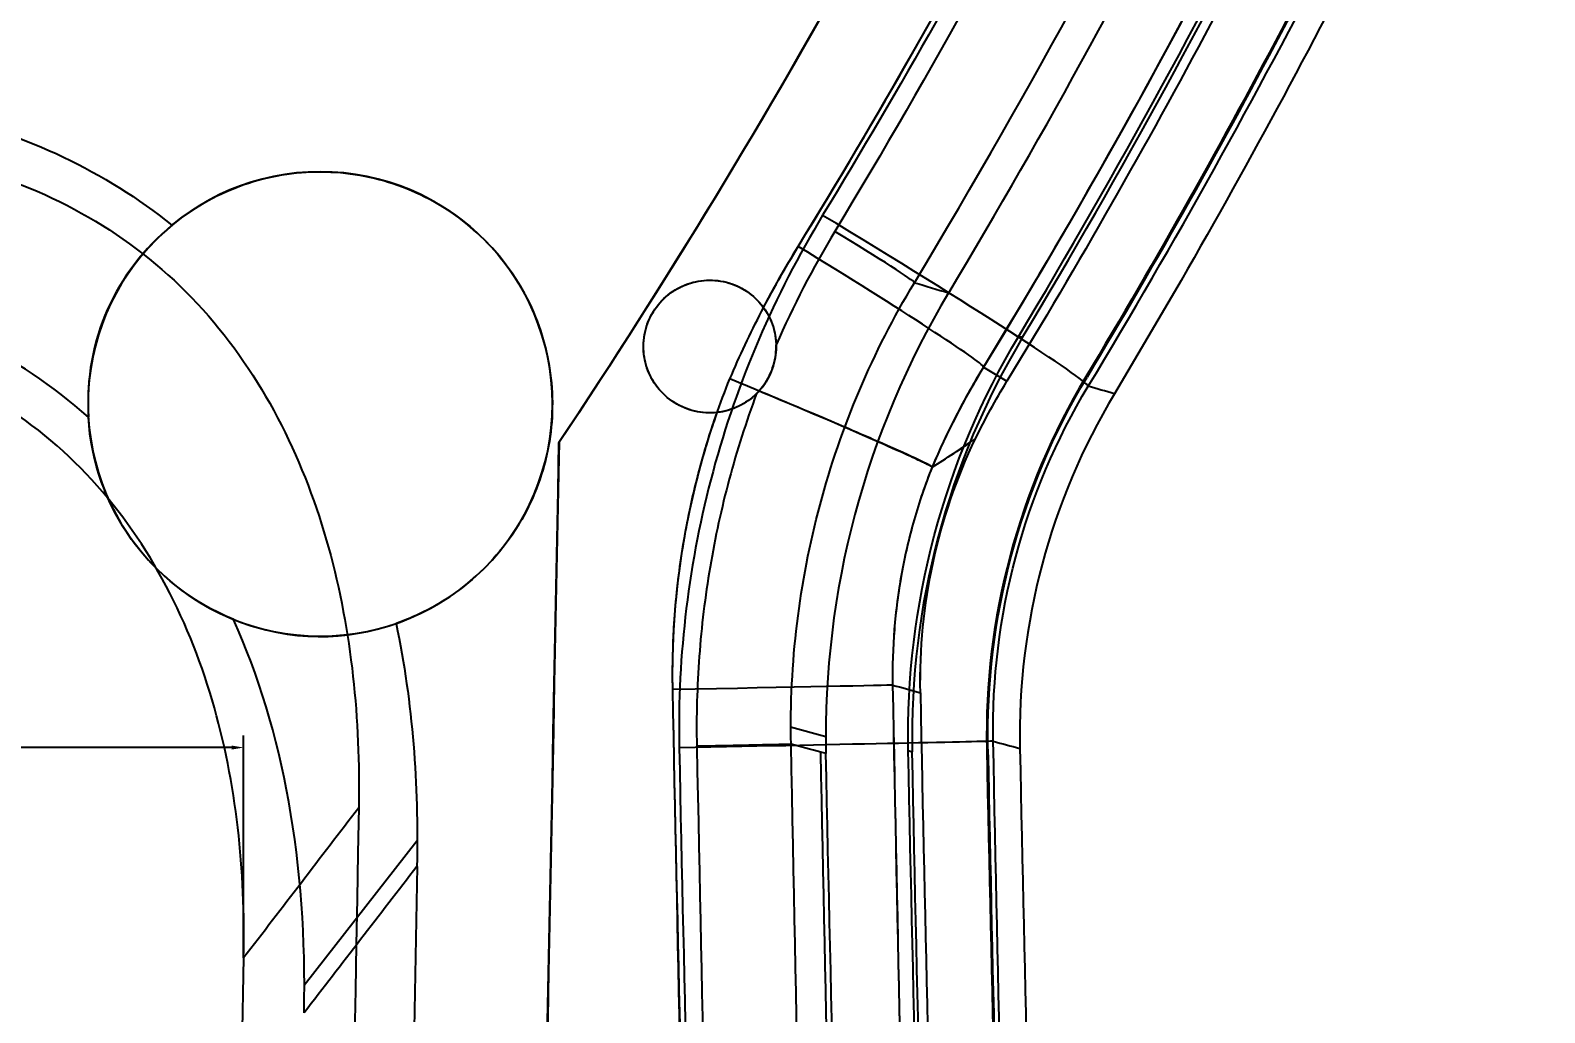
# Model space of a CAD drawing. Header units: inches. Extents: x -850 to 339, y -315 to 884.
# Drawn here: x -644.78 to -621.95, y 512.12 to 526.93 of the extents above; entities that cross this region are included whole.
import ezdxf
from ezdxf.lldxf.tags import DXFTag

# ---------------------------------------------------------------- set-up
doc = ezdxf.new("R2010")
doc.units = ezdxf.units.IN
doc.header["$MEASUREMENT"] = 0
doc.layers.add('SX$17', color=7, linetype='Continuous', true_color=0xffffff)
for name, color, linetype in [('VE200I1108$0000000000011', 255, 'Continuous'), ('VE200I1183$0000000000011', 255, 'Continuous'), ('VE200I1184$0000000000011', 255, 'Continuous'), ('VE200I1185$0000000000111', 255, 'Continuous'), ('VE200I1294$1000000100011', 255, 'Continuous'), ('VE200I1295$0000000000011', 255, 'Continuous'), ('VE200I1296$0000000000011', 255, 'Continuous'), ('VE200I1297$1000000100011', 255, 'Continuous'), ('VE200I1299$1000000100011', 255, 'Continuous'), ('VE200I1300$1000000100011', 255, 'Continuous'), ('VE200I1301$1000000100011', 255, 'Continuous'), ('VE200I1302$0010000001011', 255, 'Continuous'), ('VE200I1303$1000000100011', 255, 'Continuous'), ('VE200I1304$0010000001011', 255, 'Continuous'), ('VE200I1319$0000001000011', 255, 'Continuous'), ('VE200I1320$0000000000011', 255, 'Continuous'), ('VE200I1443$0000000000011', 255, 'Continuous'), ('VE200I358$1100111110011', 255, 'Continuous'), ('VE200I359$1100111110011', 255, 'Continuous'), ('VE200I360$1110101111111', 255, 'Continuous'), ('VE200I361$1110101111111', 255, 'Continuous'), ('VE200I362$1110101111011', 255, 'Continuous'), ('VE200I364$0000000000011', 255, 'Continuous'), ('VE200I365$0000000000011', 255, 'Continuous'), ('VE200I366$0110101011111', 255, 'Continuous'), ('VE200I367$0110101011011', 255, 'Continuous'), ('VE200I369$1110101111011', 255, 'Continuous'), ('VE200I370$1100101110011', 255, 'Continuous'), ('VE200I371$1110101111011', 255, 'Continuous'), ('VE200I373$1110101111111', 255, 'Continuous'), ('VE200I374$1110101111111', 255, 'Continuous'), ('VE200I375$0010000001011', 255, 'Continuous'), ('VE200I376$0000000000011', 255, 'Continuous'), ('VE200I377$1110101111111', 255, 'Continuous'), ('VE200I378$1100101110011', 255, 'Continuous'), ('VE200I379$1110101111111', 255, 'Continuous'), ('VE200I380$1110101111111', 255, 'Continuous'), ('VE200I381$1110101111111', 255, 'Continuous'), ('VE200I382$0000000000011', 255, 'Continuous'), ('VE200I383$0100101010011', 255, 'Continuous'), ('VE200I384$0110101011111', 255, 'Continuous'), ('VE200I385$0110101011111', 255, 'Continuous'), ('VE200I386$0000000000011', 255, 'Continuous'), ('VE200I387$0000000000011', 255, 'Continuous'), ('VE200I388$0000000000011', 255, 'Continuous'), ('VE200I389$0000000000011', 255, 'Continuous'), ('VE200I390$0000000000011', 255, 'Continuous'), ('VE200I402$0000000000011', 255, 'Continuous'), ('VE200I405$0000000000011', 255, 'Continuous'), ('VE200I406$0000000000011', 255, 'Continuous'), ('VE200I408$0000000000011', 255, 'Continuous'), ('VE200I409$0000000000011', 255, 'Continuous'), ('VE200I410$0000000000011', 255, 'Continuous'), ('VE200I411$0000000000011', 255, 'Continuous'), ('VE200I412$0000000000011', 255, 'Continuous'), ('VE200I413$0000000000011', 255, 'Continuous'), ('VE200I414$0000000000011', 255, 'Continuous'), ('VE200I415$0000000000011', 255, 'Continuous'), ('VE200I416$0000000000011', 255, 'Continuous'), ('VE200I417$0000000000011', 255, 'Continuous'), ('VE200I418$0000000000011', 255, 'Continuous'), ('VE200I420$0000000000011', 255, 'Continuous'), ('VE200I490$0000000000011', 255, 'Continuous'), ('VE200I491$0000000000011', 255, 'Continuous'), ('VE200I492$0000000000011', 255, 'Continuous'), ('VE200I493$0000000000011', 255, 'Continuous'), ('VE200I498$0000000000011', 255, 'Continuous'), ('VE200I520$0000000000011', 255, 'Continuous'), ('VE200I521$0000000000011', 255, 'Continuous'), ('VE200I522$0000000000011', 255, 'Continuous'), ('VE200I523$0000000000011', 255, 'Continuous'), ('VE200I524$1000000100011', 255, 'Continuous'), ('VE200I525$1000000100011', 255, 'Continuous'), ('VE200I526$0000000000011', 255, 'Continuous'), ('VE200I527$0000000000011', 255, 'Continuous'), ('VE200I528$0000000000011', 255, 'Continuous'), ('VE200I529$0000000000011', 255, 'Continuous'), ('VE200I530$1000000100011', 255, 'Continuous'), ('VE200I531$0000000000011', 255, 'Continuous'), ('VE200I532$0000000000011', 255, 'Continuous'), ('VE200I574$0000000000011', 255, 'Continuous'), ('VE200I598$0000000000011', 255, 'Continuous'), ('VE200I616$1000001100011', 255, 'Continuous'), ('VE200I617$1010001111111', 255, 'Continuous'), ('VE200I622$1100101110111', 255, 'Continuous'), ('VE200I668$0110101011011', 255, 'Continuous'), ('VE200I672$0000000000011', 255, 'Continuous'), ('VE200I673$0000000000011', 255, 'Continuous'), ('VE200I674$0000000000011', 255, 'Continuous'), ('VE200I681$1000000100011', 255, 'Continuous'), ('VE200I746$0000000000011', 255, 'Continuous'), ('VE200I747$0000000000011', 255, 'Continuous'), ('VE200I748$0000000000011', 255, 'Continuous'), ('VE200I750$0000000000011', 255, 'Continuous'), ('VE200I751$0000000000011', 255, 'Continuous'), ('VE200I752$0000000000011', 255, 'Continuous'), ('VE200I753$0000000000111', 255, 'Continuous'), ('VE200I844$0110101011111', 255, 'Continuous'), ('VE200I845$0110101011111', 255, 'Continuous'), ('VE200I848$0110101011011', 255, 'Continuous'), ('VE200I849$0100101010011', 255, 'Continuous'), ('VE200I879$0000000000111', 255, 'Continuous'), ('VE200I880$0000000000011', 255, 'Continuous'), ('VE200I886$0110101011111', 255, 'Continuous'), ('VE200I888$0000000000011', 255, 'Continuous'), ('VE200I894$0000000000111', 255, 'Continuous'), ('VE200I895$0000000000011', 255, 'Continuous'), ('VE200I896$0000000000011', 255, 'Continuous'), ('VE200I897$0000000000011', 255, 'Continuous'), ('VE200I898$0000000000011', 255, 'Continuous'), ('VE200I941$1000000100011', 255, 'Continuous'), ('VE200I966$1000000100011', 255, 'Continuous'), ('VE200I968$1100101110011', 255, 'Continuous'), ('VE200I969$1000000100011', 255, 'Continuous')]:
    doc.layers.add(name, color=color, linetype=linetype)
tags = doc.linetypes.add('HIDDEN', pattern=[0.5, 0.25, -0.25]).pattern_tags.tags
tags[6:7] = [DXFTag(74, 4), DXFTag(75, 0), DXFTag(340, '0'), DXFTag(46, 0.0), DXFTag(50, 0.0), DXFTag(44, 0.0), DXFTag(45, 0.0)]
tags[4:5] = [DXFTag(74, 4), DXFTag(75, 0), DXFTag(340, '0'), DXFTag(46, 0.0), DXFTag(50, 0.0), DXFTag(44, 0.0), DXFTag(45, 0.0)]
doc.dimstyles.get("Standard").update_dxf_attribs({"dimtxt": 5, "dimasz": 0.18, "dimexe": 0.18, "dimexo": 0.0625, "dimgap": 0.09, "dimtad": 0, "dimtih": 1, "dimtoh": 1, "dimzin": 0, "dimdsep": 46, "dimtxsty": 'Standard', "dimcen": 0.09, "dimclrt": 3, "dimadec": 0, "dimazin": 0, "dimtfac": 1, "dimtofl": 0, "dimtmove": 0, "dimatfit": 3, "dimfxl": 0, "dimtolj": 1, "dimtzin": 0, "dimarcsym": 0})

# ---------------------------------------------------------------- blocks, each defined once
blk = doc.blocks.new('*D48')
at = {"color": 0, "lineweight": -2}
for p, q in [((-698.841, 512.187), (-698.841, 516.301)), ((-641.56, 513.013), (-641.56, 516.301)), ((-698.661, 516.121), (-680.29, 516.121)), ((-641.74, 516.121), (-660.11, 516.121))]:
    blk.add_line(p, q, dxfattribs=at)
at = {"color": 0}
for points in [[(-698.661, 516.151), (-698.661, 516.091), (-698.841, 516.121)], [(-641.74, 516.151), (-641.74, 516.091), (-641.56, 516.121)]]:
    blk.add_solid(points, dxfattribs=at)
at = {"layer": 'Defpoints', "color": 0}
for p in [(-641.56, 516.121), (-641.56, 512.951, 15), (-698.841, 512.124, 13)]:
    blk.add_point(p, dxfattribs=at)
at = {"color": 3, "insert": (-670.2, 516.121), "char_height": 5, "attachment_point": 5}
blk.add_mtext('\\A1;57.28', dxfattribs=at)
blk = doc.blocks.new('*D78')
at = {"color": 0, "lineweight": -2}
for p, q in [((-654.843, 521.966), (-649.636, 521.966)), ((-649.816, 521.786), (-649.816, 476.22)), ((-649.816, 425.474), (-649.816, 471.04)), ((-646.671, 425.294), (-649.996, 425.294))]:
    blk.add_line(p, q, dxfattribs=at)
at = {"color": 0}
for points in [[(-649.846, 521.786), (-649.786, 521.786), (-649.816, 521.966)], [(-649.846, 425.474), (-649.786, 425.474), (-649.816, 425.294)]]:
    blk.add_solid(points, dxfattribs=at)
at = {"layer": 'Defpoints', "color": 0}
for p in [(-654.906, 521.966, 2), (-649.816, 425.294), (-646.609, 425.294, 2)]:
    blk.add_point(p, dxfattribs=at)
at = {"color": 3, "insert": (-649.816, 473.63), "char_height": 5, "attachment_point": 5}
blk.add_mtext('\\A1;96.67', dxfattribs=at)

msp = doc.modelspace()

# ---------------------------------------------------------------- linework, layer by layer
at = {"layer": 'SX$17', "color": 9, "linetype": 'HIDDEN'}
for p, q in [((-635.533, 522.166, 2.303), (-635.533, 522.166, 1.803)), ((-643.906, 521.3, 0.106), (-643.906, 521.3, -4.4)), ((-636.906, 521.3, -4.4), (-636.906, 521.3, 1.874)), ((-633.317, 516.431, 0.456), (-632.785, 516.289, -14.7))]:
    msp.add_line(p, q, dxfattribs=at)
at = {"layer": 'SX$17', "color": 9}
msp.add_line((-640.646, 512.54), (-638.949, 514.715, 1.963), dxfattribs=at)
at = {"layer": 'VE200I1108$0000000000011', "color": 9, "extrusion": (-0.516278, -0.855931, 0.028976)}
msp.add_arc((-812.394, 3.679, -121.753), 1.5, 2.0008, 87.2496, dxfattribs=at)
at = {"layer": 'VE200I1183$0000000000011', "color": 9}
msp.add_open_spline([(-642.642, 523.993, 2.133), (-642.34, 524.243, 2.121), (-641.991, 524.445, 2.106), (-641.624, 524.581, 2.09), (-641.257, 524.718, 2.075), (-640.861, 524.792, 2.058), (-640.469, 524.799, 2.04), (-640.077, 524.806, 2.023), (-639.678, 524.746, 2.005), (-639.306, 524.623, 1.987), (-638.934, 524.499, 1.97), (-638.578, 524.31, 1.954), (-638.267, 524.071, 1.939), (-637.957, 523.831, 1.924), (-637.684, 523.534, 1.911), (-637.47, 523.205, 1.9), (-637.257, 522.877, 1.89), (-637.097, 522.507, 1.882), (-637.005, 522.126, 1.877), (-636.913, 521.745, 1.873), (-636.885, 521.344, 1.871), (-636.923, 520.954, 1.873), (-636.962, 520.565, 1.875), (-637.068, 520.177, 1.88), (-637.233, 519.822, 1.889), (-637.399, 519.467, 1.897), (-637.627, 519.136, 1.908), (-637.9, 518.856, 1.921), (-638.174, 518.576, 1.934), (-638.499, 518.339, 1.95), (-638.85, 518.165, 1.966), (-638.982, 518.099, 1.972), (-639.12, 518.042, 1.979), (-639.259, 517.993, 1.985)], degree=3, knots=[0, 0, 0, 0, 0.096463, 0.096463, 0.096463, 0.192922, 0.192922, 0.192922, 0.289433, 0.289433, 0.289433, 0.385971, 0.385971, 0.385971, 0.48247, 0.48247, 0.48247, 0.578871, 0.578871, 0.578871, 0.675162, 0.675162, 0.675162, 0.771392, 0.771392, 0.771392, 0.867642, 0.867642, 0.867642, 0.963985, 0.963985, 0.963985, 1, 1, 1, 1], dxfattribs=at)
at = {"layer": 'VE200I1184$0000000000011', "color": 9, "extrusion": (0, 0, -1)}
msp.add_arc((640.406, 521.3), 3.5, 291.8758, 356.7228, dxfattribs=at)
at = {"layer": 'VE200I1185$0000000000111', "color": 9, "extrusion": (0, 0, -1)}
msp.add_circle((640.406, 521.3, 4.4), 3.5, dxfattribs=at)
at = {"layer": 'VE200I1294$1000000100011', "color": 9}
msp.add_open_spline([(-631.182, 520.348, -1.139), (-631.182, 520.348, -1.133)], degree=1, dxfattribs=at)
at = {"layer": 'VE200I1295$0000000000011', "color": 9}
msp.add_open_spline([(-631.182, 520.348, -1.133), (-631.286, 520.088, -1.125), (-631.466, 519.557, -1.111), (-631.657, 518.737, -1.097), (-631.765, 517.903, -1.09), (-631.782, 517.342, -1.091), (-631.777, 517.062, -1.093)], degree=3, dxfattribs=at)
at = {"layer": 'VE200I1296$0000000000011', "color": 9}
msp.add_open_spline([(-631.777, 517.062, -1.093), (-631.638, 517.024, -5.062), (-631.498, 516.986, -9.031), (-631.359, 516.948, -13)], degree=3, dxfattribs=at)
at = {"layer": 'VE200I1297$1000000100011', "color": 9, "extrusion": (0, 0, -1)}
msp.add_ellipse((-622.855, 517.11, -13), major_axis=(8.21, -2.224), ratio=0.999339, start_param=2.857922, end_param=3.322878, dxfattribs=at)
at = {"layer": 'VE200I1299$1000000100011', "color": 9}
msp.add_open_spline([(-623.583, 534.998, -1.592), (-625.06, 531.597, -1.498), (-627.191, 527.124, -1.366), (-630.406, 521.856, -1.194)], degree=3, dxfattribs=at)
at = {"layer": 'VE200I1300$1000000100011', "color": 9}
msp.add_line((-630.406, 521.856, -1.194), (-630.053, 521.642, -13), dxfattribs=at)
at = {"layer": 'VE200I1301$1000000100011', "color": 9}
msp.add_open_spline([(-630.406, 521.856, -1.194), (-630.7, 521.374, -1.173), (-630.96, 520.87, -1.155), (-631.182, 520.348, -1.139)], degree=3, dxfattribs=at)
at = {"layer": 'VE200I1302$0010000001011', "color": 9}
msp.add_open_spline([(-631.182, 520.348, -1.139), (-630.965, 520.48, -5.367), (-630.749, 520.624, -9.321), (-630.53, 520.776, -13)], degree=3, dxfattribs=at)
at = {"layer": 'VE200I1303$1000000100011', "color": 9, "extrusion": (0, 0, -1)}
msp.add_arc((620.401, 515.765, 13), 11.301, 26.3219, 31.3337, dxfattribs=at)
at = {"layer": 'VE200I1304$0010000001011', "color": 9}
msp.add_open_spline([(-631.777, 517.062, -1.093), (-631.704, 513.329, -1.097), (-631.54, 505.86, -1.103), (-631.239, 494.739, -1.106), (-631.207, 483.665, -1.103), (-631.439, 468.926, -1.09), (-632.177, 450.577, -1.06), (-633.146, 435.98, -1.02), (-633.696, 428.704, -0.995)], degree=3, knots=[0, 0, 0, 0, 0.125, 0.25, 0.375, 0.5, 0.75, 1, 1, 1, 1], dxfattribs=at)
at = {"layer": 'VE200I1319$0000001000011', "color": 9}
msp.add_line((-636.807, 520.72, 2.368), (-636.807, 520.72, 3.87), dxfattribs=at)
at = {"layer": 'VE200I1320$0000000000011', "color": 9, "extrusion": (0.019385, -0.999812, -0.001016)}
msp.add_arc((-625.133, -1.753, -529.21), 3.5, 2, 86.9996, dxfattribs=at)
at = {"layer": 'VE200I1443$0000000000011', "color": 9}
msp.add_open_spline([(-633.829, 521.456, 1.712), (-633.908, 521.377, 1.717), (-634.002, 521.311, 1.722), (-634.103, 521.263, 1.727), (-634.205, 521.214, 1.733), (-634.315, 521.183, 1.739), (-634.427, 521.171, 1.744), (-634.538, 521.159, 1.75), (-634.653, 521.167, 1.757), (-634.762, 521.192, 1.762), (-634.871, 521.218, 1.768), (-634.978, 521.263, 1.774), (-635.072, 521.324, 1.779), (-635.166, 521.384, 1.784), (-635.252, 521.462, 1.788), (-635.321, 521.55, 1.792), (-635.39, 521.638, 1.795), (-635.444, 521.739, 1.798), (-635.48, 521.846, 1.8), (-635.516, 521.952, 1.802), (-635.534, 522.065, 1.803), (-635.533, 522.177, 1.803), (-635.531, 522.289, 1.803), (-635.511, 522.402, 1.802), (-635.473, 522.507, 1.8), (-635.435, 522.612, 1.798), (-635.378, 522.712, 1.795), (-635.307, 522.799, 1.791), (-635.236, 522.885, 1.787), (-635.15, 522.961, 1.783), (-635.054, 523.019, 1.778), (-634.959, 523.077, 1.773), (-634.852, 523.12, 1.767), (-634.743, 523.143, 1.761), (-634.633, 523.167, 1.755), (-634.518, 523.172, 1.749), (-634.407, 523.158, 1.743), (-634.296, 523.144, 1.737), (-634.185, 523.11, 1.732), (-634.085, 523.06, 1.726), (-633.985, 523.01, 1.721), (-633.892, 522.942, 1.716), (-633.814, 522.861, 1.711), (-633.736, 522.78, 1.707), (-633.671, 522.685, 1.704), (-633.624, 522.584, 1.701), (-633.577, 522.482, 1.699), (-633.548, 522.371, 1.697), (-633.537, 522.259, 1.696), (-633.535, 522.236, 1.696), (-633.534, 522.212, 1.696), (-633.533, 522.189, 1.696)], degree=3, knots=[0, 0, 0, 0, 0.061738, 0.061738, 0.061738, 0.123473, 0.123473, 0.123473, 0.185256, 0.185256, 0.185256, 0.247056, 0.247056, 0.247056, 0.308815, 0.308815, 0.308815, 0.370498, 0.370498, 0.370498, 0.432099, 0.432099, 0.432099, 0.49365, 0.49365, 0.49365, 0.5552, 0.5552, 0.5552, 0.616799, 0.616799, 0.616799, 0.678479, 0.678479, 0.678479, 0.740236, 0.740236, 0.740236, 0.802035, 0.802035, 0.802035, 0.86382, 0.86382, 0.86382, 0.925538, 0.925538, 0.925538, 0.987165, 0.987165, 0.987165, 1, 1, 1, 1], dxfattribs=at)
at = {"layer": 'VE200I358$1100111110011', "color": 30}
msp.add_open_spline([(-628.36, 536.058, 3.396), (-630.738, 530.705, 3.545), (-633.554, 525.592, 3.708), (-636.807, 520.72, 3.87)], degree=3, dxfattribs=at)
at = {"layer": 'VE200I359$1100111110011', "color": 30, "extrusion": (0.999808, -0.019598, 0)}
msp.add_ellipse((-670.2, -1182.903, -667.429), major_axis=(-672.129, -34289.68), ratio=0.019598, start_param=4.662685, end_param=4.665403, dxfattribs=at)
at = {"layer": 'VE200I360$1110101111111', "color": 30, "extrusion": (0, 0, -1)}
msp.add_arc((722.185, 577.733, 12.5), 109.347, 204.33213, 210.97741, dxfattribs=at)
at = {"layer": 'VE200I361$1110101111111', "color": 30}
msp.add_ellipse((-619.854, 516.305, -12.5), major_axis=(9.669, -2.577), ratio=0.99934, start_param=2.861613, end_param=3.421929, dxfattribs=at)
at = {"layer": 'VE200I362$1110101111011', "color": 30}
msp.add_open_spline([(-629.858, 516.109, -12.5), (-629.716, 509.025, -12.5), (-629.492, 501.942, -12.5), (-629.282, 487.772, -12.5), (-629.332, 480.686, -12.5), (-629.801, 459.437, -12.5), (-630.567, 445.282, -12.5), (-631.611, 431.149, -12.5)], degree=3, knots=[0, 0, 0, 0, 0.25, 0.25, 0.5, 0.5, 1, 1, 1, 1], dxfattribs=at)
at = {"layer": 'VE200I364$0000000000011', "color": 30, "extrusion": (0, 0, -1)}
msp.add_ellipse((-622.855, 517.11, -13), major_axis=(8.209, -2.225), ratio=0.999339, start_param=2.857744, end_param=3.3227, dxfattribs=at)
at = {"layer": 'VE200I365$0000000000011', "color": 30, "extrusion": (0, 0, -1)}
msp.add_arc((620.401, 515.765, 13), 11.301, 26.3219, 31.3337, dxfattribs=at)
at = {"layer": 'VE200I366$0110101011111', "color": 30, "extrusion": (0, 0, -1)}
msp.add_arc((722.185, 577.733, 13), 108.864, 204.50855, 210.97508, dxfattribs=at)
at = {"layer": 'VE200I367$0110101011011', "color": 30}
msp.add_open_spline([(-630.341, 516.094, -13), (-630.199, 509.019, -13), (-629.975, 501.946, -13), (-629.765, 487.794, -13), (-629.815, 480.719, -13), (-630.283, 459.496, -13), (-631.047, 445.368, -13), (-632.087, 431.255, -13)], degree=3, knots=[0, 0, 0, 0, 0.25, 0.25, 0.5, 0.5, 1, 1, 1, 1], dxfattribs=at)
at = {"layer": 'VE200I369$1110101111011', "color": 30}
msp.add_open_spline([(-632.2, 428.693, -0.943), (-631.127, 442.906, -0.996), (-630.301, 457.172, -1.039), (-629.749, 478.943, -1.068), (-629.678, 486.413, -1.072), (-629.821, 497.676, -1.065), (-629.918, 501.406, -1.059), (-630.105, 508.821, -1.049), (-630.186, 512.505, -1.045), (-630.26, 516.216, -1.041)], degree=3, knots=[0, 0, 0, 0, 0.488886, 0.488886, 0.744443, 0.744443, 0.872222, 0.872222, 1, 1, 1, 1], dxfattribs=at)
at = {"layer": 'VE200I370$1100101110011', "color": 30, "extrusion": (0.020005, -0.999799, -0.001049)}
msp.add_arc((-624.804, -1.771, -528.72), 5, 2, 86.9981, dxfattribs=at)
at = {"layer": 'VE200I371$1110101111011', "color": 30}
msp.add_open_spline([(-634.994, 516.116, 3.777), (-634.92, 512.429, 3.773), (-634.724, 505.054, 3.763), (-634.467, 493.991, 3.749), (-634.444, 482.925, 3.748), (-634.695, 468.172, 3.762), (-635.47, 449.744, 3.803), (-636.474, 435.022, 3.854), (-637.042, 427.667, 3.882)], degree=3, knots=[0, 0, 0, 0, 0.125, 0.25, 0.375, 0.5, 0.75, 1, 1, 1, 1], dxfattribs=at)
at = {"layer": 'VE200I373$1110101111111', "color": 30}
msp.add_open_spline([(-626.623, 536.035, 3.286), (-628.432, 531.942, 3.403), (-630.502, 527.978, 3.531), (-632.832, 524.143, 3.66)], degree=3, dxfattribs=at)
at = {"layer": 'VE200I374$1110101111111', "color": 30}
msp.add_open_spline([(-628.828, 521.567, -1.157), (-626.221, 525.89, -1.296), (-623.928, 530.37, -1.431), (-621.947, 535.006, -1.555)], degree=3, dxfattribs=at)
at = {"layer": 'VE200I375$0010000001011', "color": 30}
msp.add_open_spline([(-630.358, 516.099, -12.5), (-630.216, 509.015, -12.5), (-629.992, 501.932, -12.5), (-629.783, 487.762, -12.5), (-629.832, 480.677, -12.5), (-630.303, 459.426, -12.5), (-631.07, 445.28, -12.5), (-632.112, 431.149, -12.5)], degree=3, knots=[0, 0, 0, 0, 0.25, 0.25, 0.5, 0.5, 1, 1, 1, 1], dxfattribs=at)
at = {"layer": 'VE200I376$0000000000011', "color": 30, "extrusion": (0, 0, -1)}
msp.add_arc((722.185, 577.733, 12.5), 108.846, 204.45127, 210.9775, dxfattribs=at)
at = {"layer": 'VE200I377$1110101111111', "color": 30}
msp.add_open_spline([(-628.435, 521.452, -12.5), (-628.566, 521.491, -8.719), (-628.697, 521.529, -4.938), (-628.828, 521.567, -1.157)], degree=3, dxfattribs=at)
at = {"layer": 'VE200I378$1100101110011', "color": 30}
msp.add_open_spline([(-630.26, 516.216, -1.041), (-630.126, 516.18, -4.861), (-629.992, 516.145, -8.68), (-629.858, 516.109, -12.5)], degree=3, dxfattribs=at)
at = {"layer": 'VE200I379$1110101111111', "color": 30}
msp.add_open_spline([(-630.26, 516.216, -1.041), (-630.298, 518.092, -1.029), (-629.797, 519.962, -1.067), (-628.828, 521.567, -1.157)], degree=3, dxfattribs=at)
at = {"layer": 'VE200I380$1110101111111', "color": 30, "extrusion": (-0.516168, -0.856005, 0.028742)}
msp.add_arc((-812.827, 2.173, -121.916), 5, 2.0008, 87.271, dxfattribs=at)
at = {"layer": 'VE200I381$1110101111111', "color": 30}
msp.add_open_spline([(-632.832, 524.143, 3.66), (-633.196, 523.543, 3.681), (-633.84, 522.292, 3.716), (-634.533, 520.297, 3.753), (-634.936, 518.224, 3.774), (-635.009, 516.819, 3.778), (-634.994, 516.116, 3.777)], degree=3, dxfattribs=at)
at = {"layer": 'VE200I382$0000000000011', "color": 30}
msp.add_ellipse((-619.854, 516.305, -12.5), major_axis=(10.153, -2.704), ratio=0.99934, start_param=2.861424, end_param=3.421735, dxfattribs=at)
at = {"layer": 'VE200I383$0100101010011', "color": 30}
msp.add_line((-630.358, 516.099, -12.5), (-630.341, 516.094, -13), dxfattribs=at)
at = {"layer": 'VE200I384$0110101011111', "color": 30, "extrusion": (0, 0, -1)}
msp.add_ellipse((-619.836, 516.301, -13), major_axis=(10.153, -2.704), ratio=0.99934, start_param=2.861449, end_param=3.421719, dxfattribs=at)
at = {"layer": 'VE200I385$0110101011111', "color": 30}
msp.add_line((-628.846, 521.705, -13), (-628.864, 521.71, -12.5), dxfattribs=at)
at = {"layer": 'VE200I386$0000000000011', "color": 30}
msp.add_open_spline([(-631.182, 520.348, -1.139), (-630.966, 520.48, -5.362), (-630.749, 520.623, -9.315), (-630.53, 520.776, -13)], degree=3, dxfattribs=at)
at = {"layer": 'VE200I387$0000000000011', "color": 30, "extrusion": (0, 0, -1)}
msp.add_arc((722.185, 577.733, 13), 107.863, 204.75111, 211.33366, dxfattribs=at)
at = {"layer": 'VE200I388$0000000000011', "color": 30}
msp.add_line((-630.406, 521.856, -1.194), (-630.053, 521.642, -13), dxfattribs=at)
at = {"layer": 'VE200I389$0000000000011', "color": 30}
msp.add_open_spline([(-631.777, 517.062, -1.093), (-631.637, 517.024, -5.062), (-631.498, 516.986, -9.031), (-631.359, 516.948, -13)], degree=3, dxfattribs=at)
at = {"layer": 'VE200I390$0000000000011', "color": 30}
msp.add_open_spline([(-631.359, 516.948, -13), (-631.219, 509.803, -13), (-630.994, 502.659, -13), (-630.766, 488.366, -13), (-630.808, 481.219, -13), (-631.269, 459.785, -13), (-632.042, 445.511, -13), (-633.086, 431.255, -13)], degree=3, knots=[0, 0, 0, 0, 0.25, 0.25, 0.5, 0.5, 1, 1, 1, 1], dxfattribs=at)
at = {"layer": 'VE200I402$0000000000011', "color": 30, "extrusion": (0.999808, -0.019598, 0)}
msp.add_ellipse((-670.2, -1182.903, -667.429), major_axis=(-670.629, -34213.155), ratio=0.019598, start_param=4.662574, end_param=4.665288, dxfattribs=at)
at = {"layer": 'VE200I405$0000000000011', "color": 30}
msp.add_open_spline([(-628.502, 535.741, 1.902), (-630.85, 530.502, 2.049), (-633.618, 525.495, 2.209), (-636.807, 520.72, 2.368)], degree=3, dxfattribs=at)
at = {"layer": 'VE200I406$0000000000011', "color": 30}
msp.add_line((-636.807, 520.72, 2.368), (-636.807, 520.72, 3.87), dxfattribs=at)
at = {"layer": 'VE200I408$0000000000011', "color": 30}
msp.add_open_spline([(-623.583, 534.998, -1.592), (-625.541, 530.491, -1.468), (-627.811, 526.109, -1.333), (-630.406, 521.856, -1.194)], degree=3, dxfattribs=at)
at = {"layer": 'VE200I409$0000000000011', "color": 30, "extrusion": (-0.520664, -0.853277, 0.02877)}
msp.add_arc((-813.455, 2.053, -117.093), 3.5, 2.0008, 87.3006, dxfattribs=at)
at = {"layer": 'VE200I410$0000000000011', "color": 30}
msp.add_open_spline([(-633.2, 523.675, 2.179), (-630.806, 527.578, 2.046), (-628.696, 531.594, 1.917), (-626.86, 535.719, 1.798)], degree=3, dxfattribs=at)
at = {"layer": 'VE200I411$0000000000011', "color": 30}
msp.add_open_spline([(-630.406, 521.856, -1.194), (-630.703, 521.369, -1.173), (-630.961, 520.866, -1.154), (-631.182, 520.348, -1.139)], degree=3, dxfattribs=at)
at = {"layer": 'VE200I412$0000000000011', "color": 30}
msp.add_open_spline([(-631.182, 520.348, -1.139), (-631.182, 520.348, -1.133)], degree=1, dxfattribs=at)
at = {"layer": 'VE200I413$0000000000011', "color": 30}
msp.add_open_spline([(-631.182, 520.348, -1.133), (-631.183, 520.349, -1.122), (-631.185, 520.351, -1.044), (-631.201, 520.362, -0.812), (-631.26, 520.393, -0.412), (-631.418, 520.468, 0.127), (-631.747, 520.618, 0.802), (-632.506, 520.952, 1.713), (-633.522, 521.384, 2.197), (-634.231, 521.676, 2.235)], degree=3, knots=[0, 0, 0, 0, 0.125, 0.25, 0.375, 0.5, 0.625, 0.75, 1, 1, 1, 1], dxfattribs=at)
at = {"layer": 'VE200I414$0000000000011', "color": 30}
msp.add_open_spline([(-634.231, 521.676, 2.235), (-634.157, 521.849, 2.231), (-634.004, 522.192, 2.222), (-633.756, 522.697, 2.209), (-633.488, 523.192, 2.194), (-633.298, 523.515, 2.184), (-633.2, 523.675, 2.179)], degree=3, dxfattribs=at)
at = {"layer": 'VE200I415$0000000000011', "color": 30}
msp.add_open_spline([(-631.182, 520.348, -1.133), (-631.595, 519.308, -1.1), (-631.799, 518.184, -1.086), (-631.777, 517.062, -1.093)], degree=3, dxfattribs=at)
at = {"layer": 'VE200I416$0000000000011', "color": 30, "extrusion": (0.019385, -0.999812, -0.001016)}
msp.add_arc((-625.133, -1.753, -529.21), 3.5, 2, 86.9996, dxfattribs=at)
at = {"layer": 'VE200I417$0000000000011', "color": 30}
msp.add_open_spline([(-635.091, 516.994, 2.28), (-635.099, 517.393, 2.281), (-635.074, 518.193, 2.279), (-634.917, 519.382, 2.271), (-634.642, 520.551, 2.257), (-634.381, 521.307, 2.243), (-634.231, 521.676, 2.235)], degree=3, dxfattribs=at)
at = {"layer": 'VE200I418$0000000000011', "color": 30}
msp.add_open_spline([(-631.777, 517.062, -1.093), (-631.705, 513.333, -1.097), (-631.624, 509.608, -1.101), (-631.437, 502.156, -1.111), (-631.335, 498.406, -1.116), (-631.176, 487.118, -1.124), (-631.239, 479.612, -1.121), (-631.777, 457.606, -1.093), (-632.604, 443.134, -1.049), (-633.696, 428.704, -0.995)], degree=3, knots=[0, 0, 0, 0, 0.127155, 0.127155, 0.25431, 0.25431, 0.508619, 0.508619, 1, 1, 1, 1], dxfattribs=at)
at = {"layer": 'VE200I420$0000000000011', "color": 30}
msp.add_open_spline([(-637.086, 427.986, 2.382), (-635.955, 442.699, 2.326), (-635.097, 457.439, 2.281), (-634.551, 479.658, 2.252), (-634.488, 487.126, 2.248), (-634.647, 498.328, 2.257), (-634.748, 502.061, 2.262), (-634.937, 509.527, 2.272), (-635.018, 513.261, 2.277), (-635.091, 516.994, 2.28)], degree=3, knots=[0, 0, 0, 0, 0.497, 0.497, 0.7485, 0.7485, 0.87425, 0.87425, 1, 1, 1, 1], dxfattribs=at)
at = {"layer": 'VE200I490$0000000000011', "color": 9}
msp.add_open_spline([(-625.124, 538.98, 1.182), (-627.223, 533.753, 1.324), (-629.731, 528.726, 1.483), (-632.648, 523.901, 1.647)], degree=3, dxfattribs=at)
at = {"layer": 'VE200I491$0000000000011', "color": 9}
msp.add_open_spline([(-632.648, 523.901, 1.647), (-632.981, 523.349, 1.666), (-633.276, 522.778, 1.682), (-633.533, 522.189, 1.696)], degree=3, dxfattribs=at)
at = {"layer": 'VE200I492$0000000000011', "color": 9}
msp.add_open_spline([(-633.828, 521.456, 1.712), (-633.986, 521.032, 1.721), (-634.261, 520.17, 1.736), (-634.55, 518.844, 1.751), (-634.713, 517.497, 1.76), (-634.738, 516.592, 1.761), (-634.729, 516.14, 1.761)], degree=3, dxfattribs=at)
at = {"layer": 'VE200I493$0000000000011', "color": 9}
msp.add_open_spline([(-634.729, 516.14, 1.761), (-634.647, 512.078, 1.756), (-634.563, 508.317, 1.752), (-634.475, 504.855, 1.747)], degree=3, dxfattribs=at)
at = {"layer": 'VE200I498$0000000000011', "color": 9, "extrusion": (-0.765897, 0.015013, 0.642788)}
msp.add_ellipse((-670.2, 27580.979, -667.429), major_axis=(-513.308, -44632.345, 430.799), ratio=0.015013, start_param=0.918247, end_param=0.919226, dxfattribs=at)
at = {"layer": 'VE200I520$0000000000011', "color": 9}
msp.add_open_spline([(-633.829, 521.456, 1.712), (-633.749, 521.534, 1.708), (-633.682, 521.628, 1.703), (-633.633, 521.728, 1.699), (-633.585, 521.829, 1.696), (-633.552, 521.939, 1.696), (-633.539, 522.05, 1.696), (-633.534, 522.096, 1.696), (-633.532, 522.142, 1.696), (-633.533, 522.189, 1.696)], degree=3, knots=[0, 0, 0, 0, 0.415199, 0.415199, 0.415199, 0.830532, 0.830532, 0.830532, 1, 1, 1, 1], dxfattribs=at)
at = {"layer": 'VE200I521$0000000000011', "color": 9, "extrusion": (0.020002, -0.999799, -0.00106)}
msp.add_arc((-624.357, -0.298, -528.734), 1.5, 2, 86.9664, dxfattribs=at)
at = {"layer": 'VE200I522$0000000000011', "color": 9}
msp.add_open_spline([(-635.091, 516.994, 2.28), (-635.098, 517.349, 2.281), (-635.08, 518.058, 2.28), (-634.959, 519.116, 2.273), (-634.743, 520.158, 2.262), (-634.538, 520.838, 2.251), (-634.421, 521.172, 2.245)], degree=3, dxfattribs=at)
at = {"layer": 'VE200I523$0000000000011', "color": 9}
msp.add_open_spline([(-634.421, 521.172, 2.245), (-634.532, 521.159, 2.251), (-634.647, 521.166, 2.257), (-634.756, 521.191, 2.263), (-634.865, 521.216, 2.268), (-634.972, 521.26, 2.274), (-635.067, 521.32, 2.279), (-635.161, 521.38, 2.284), (-635.247, 521.457, 2.289), (-635.317, 521.545, 2.292), (-635.386, 521.633, 2.296), (-635.442, 521.734, 2.299), (-635.478, 521.84, 2.301), (-635.515, 521.945, 2.302), (-635.533, 522.059, 2.303), (-635.533, 522.171, 2.303), (-635.532, 522.283, 2.303), (-635.512, 522.396, 2.302), (-635.475, 522.501, 2.3), (-635.437, 522.606, 2.298), (-635.381, 522.707, 2.295), (-635.311, 522.794, 2.292), (-635.241, 522.881, 2.288), (-635.155, 522.957, 2.284), (-635.06, 523.016, 2.279), (-634.964, 523.075, 2.274), (-634.858, 523.118, 2.268), (-634.749, 523.142, 2.262), (-634.639, 523.166, 2.257), (-634.524, 523.172, 2.25), (-634.413, 523.159, 2.244), (-634.302, 523.145, 2.239), (-634.191, 523.112, 2.233), (-634.091, 523.063, 2.227), (-633.99, 523.013, 2.222), (-633.897, 522.946, 2.217), (-633.818, 522.865, 2.212), (-633.784, 522.83, 2.211), (-633.752, 522.792, 2.209), (-633.723, 522.752, 2.207)], degree=3, knots=[0, 0, 0, 0, 0.080535, 0.080535, 0.080535, 0.161073, 0.161073, 0.161073, 0.241571, 0.241571, 0.241571, 0.32197, 0.32197, 0.32197, 0.402263, 0.402263, 0.402263, 0.482489, 0.482489, 0.482489, 0.562712, 0.562712, 0.562712, 0.642999, 0.642999, 0.642999, 0.72339, 0.72339, 0.72339, 0.803883, 0.803883, 0.803883, 0.884431, 0.884431, 0.884431, 0.964962, 0.964962, 0.964962, 1, 1, 1, 1], dxfattribs=at)
at = {"layer": 'VE200I524$1000000100011', "color": 9}
msp.add_open_spline([(-633.723, 522.752, 2.207), (-633.56, 523.066, 2.198), (-633.385, 523.373, 2.189), (-633.2, 523.675, 2.179)], degree=3, dxfattribs=at)
at = {"layer": 'VE200I525$1000000100011', "color": 9}
msp.add_open_spline([(-633.2, 523.675, 2.179), (-630.822, 527.553, 2.047), (-628.708, 531.568, 1.918), (-626.86, 535.719, 1.798)], degree=3, dxfattribs=at)
at = {"layer": 'VE200I526$0000000000011', "color": 9}
msp.add_open_spline([(-628.502, 535.741, 1.902), (-630.85, 530.502, 2.049), (-633.618, 525.495, 2.209), (-636.807, 520.72, 2.368)], degree=3, dxfattribs=at)
at = {"layer": 'VE200I527$0000000000011', "color": 9, "extrusion": (0.999808, -0.019598, 0)}
msp.add_ellipse((-670.2, -1182.903, -667.429), major_axis=(-670.629, -34213.155), ratio=0.019598, start_param=4.662574, end_param=4.665288, dxfattribs=at)
at = {"layer": 'VE200I528$0000000000011', "color": 9}
msp.add_open_spline([(-637.086, 427.986, 2.382), (-636.517, 435.387, 2.354), (-635.517, 450.203, 2.303), (-634.756, 468.747, 2.263), (-634.518, 483.593, 2.25), (-634.558, 494.729, 2.252), (-634.825, 505.862, 2.266), (-635.019, 513.283, 2.277), (-635.091, 516.994, 2.28)], degree=3, knots=[0, 0, 0, 0, 0.25, 0.5, 0.625, 0.75, 0.875, 1, 1, 1, 1], dxfattribs=at)
at = {"layer": 'VE200I529$0000000000011', "color": 9}
msp.add_open_spline([(-633.723, 522.752, 2.207), (-633.657, 522.662, 2.204), (-633.606, 522.559, 2.196), (-633.574, 522.452, 2.189), (-633.543, 522.345, 2.181), (-633.529, 522.231, 2.173), (-633.534, 522.119, 2.167), (-633.539, 522.007, 2.162), (-633.564, 521.894, 2.159), (-633.606, 521.79, 2.161), (-633.65, 521.682, 2.162), (-633.713, 521.581, 2.169), (-633.791, 521.495, 2.178)], degree=3, knots=[0, 0, 0, 0, 0.24728, 0.24728, 0.24728, 0.494454, 0.494454, 0.494454, 0.742294, 0.742294, 0.742294, 1, 1, 1, 1], dxfattribs=at)
at = {"layer": 'VE200I530$1000000100011', "color": 9, "extrusion": (-0.520664, -0.853277, 0.02877)}
msp.add_arc((-813.455, 2.053, -117.093), 3.5, 2.0008, 87.3006, dxfattribs=at)
at = {"layer": 'VE200I531$0000000000011', "color": 9}
msp.add_open_spline([(-631.182, 520.349, -1.133), (-631.192, 520.361, -0.747), (-631.263, 520.399, -0.358), (-631.389, 520.459, 0.002), (-631.517, 520.519, 0.367), (-631.705, 520.604, 0.713), (-631.938, 520.707, 1.011), (-632.171, 520.809, 1.309), (-632.455, 520.931, 1.567), (-632.767, 521.064, 1.764), (-633.078, 521.196, 1.961), (-633.426, 521.343, 2.102), (-633.78, 521.49, 2.176), (-633.784, 521.492, 2.177), (-633.789, 521.493, 2.178), (-633.793, 521.495, 2.179)], degree=3, knots=[0, 0, 0, 0, 0.246767, 0.246767, 0.246767, 0.497057, 0.497057, 0.497057, 0.747364, 0.747364, 0.747364, 0.997688, 0.997688, 0.997688, 1, 1, 1, 1], dxfattribs=at)
at = {"layer": 'VE200I532$0000000000011', "color": 9}
msp.add_open_spline([(-633.791, 521.495, 2.178), (-633.867, 521.411, 2.188), (-633.958, 521.34, 2.2), (-634.056, 521.286, 2.212), (-634.155, 521.233, 2.224), (-634.264, 521.196, 2.235), (-634.376, 521.178, 2.242), (-634.391, 521.176, 2.243), (-634.406, 521.174, 2.244), (-634.421, 521.172, 2.245)], degree=3, knots=[0, 0, 0, 0, 0.468859, 0.468859, 0.468859, 0.937795, 0.937795, 0.937795, 1, 1, 1, 1], dxfattribs=at)
at = {"layer": 'VE200I574$0000000000011', "color": 9}
msp.add_open_spline([(-632.602, 504.606, -12.5), (-632.698, 508.42, -12.5), (-632.783, 512.235, -12.5), (-632.859, 516.05, -12.5)], degree=3, dxfattribs=at)
at = {"layer": 'VE200I598$0000000000011', "color": 9}
msp.add_open_spline([(-633.054, 504.83, 0.301), (-633.142, 508.304, 0.306), (-633.228, 512.092, 0.311), (-633.309, 516.17, 0.315)], degree=3, dxfattribs=at)
at = {"layer": 'VE200I616$1000001100011', "color": 9, "extrusion": (-0.999808, 0.019598, 0)}
msp.add_ellipse((-670.2, -1182.903, -667.429), major_axis=(-672.129, -34289.68), ratio=0.019598, start_param=1.617783, end_param=1.6205, dxfattribs=at)
at = {"layer": 'VE200I617$1010001111111', "color": 9}
msp.add_open_spline([(-636.807, 520.72, 3.87), (-633.554, 525.592, 3.708), (-630.738, 530.705, 3.545), (-628.36, 536.058, 3.396)], degree=3, dxfattribs=at)
at = {"layer": 'VE200I622$1100101110111', "color": 9}
msp.add_open_spline([(-649.283, 525.073, 4.374), (-647.964, 525.227, 4.333), (-646.623, 525.159, 4.288), (-644.109, 524.368, 4.195), (-642.963, 523.629, 4.148), (-641.221, 521.629, 4.076), (-640.631, 520.4, 4.049), (-639.93, 517.868, 4.018), (-639.801, 516.54, 4.012), (-639.826, 515.214, 4.013)], degree=3, knots=[0, 0, 0, 0, 0.25, 0.25, 0.5, 0.5, 0.75, 0.75, 1, 1, 1, 1], dxfattribs=at)
at = {"layer": 'VE200I668$0110101011011', "color": 9}
msp.add_open_spline([(-631.359, 516.948, -13), (-631.219, 509.803, -13), (-630.994, 502.659, -13), (-630.766, 488.366, -13), (-630.808, 481.219, -13), (-631.269, 459.785, -13), (-632.042, 445.511, -13), (-633.086, 431.255, -13)], degree=3, knots=[0, 0, 0, 0, 0.25, 0.25, 0.5, 0.5, 1, 1, 1, 1], dxfattribs=at)
at = {"layer": 'VE200I672$0000000000011', "color": 9}
msp.add_open_spline([(-633.923, 423.001, -13), (-632.705, 438.482, -13), (-631.715, 453.983, -13), (-631.057, 477.269, -13), (-630.967, 485.031, -13), (-631.123, 500.551, -13), (-631.385, 508.311, -13), (-631.541, 516.071, -13)], degree=3, knots=[0, 0, 0, 0, 0.5, 0.5, 0.75, 0.75, 1, 1, 1, 1], dxfattribs=at)
at = {"layer": 'VE200I673$0000000000011', "color": 9, "extrusion": (0, 0, -1)}
msp.add_ellipse((-619.836, 516.301, -13), major_axis=(11.313, -3.013), ratio=0.99934, start_param=2.861502, end_param=3.421776, dxfattribs=at)
at = {"layer": 'VE200I674$0000000000011', "color": 9}
msp.add_arc((-722.185, 577.733, -13), 107.663, 329.02471, 338.26244, dxfattribs=at)
at = {"layer": 'VE200I681$1000000100011', "color": 9, "extrusion": (0, 0, -1)}
msp.add_arc((722.185, 577.733, 13), 107.863, 204.75111, 211.33366, dxfattribs=at)
at = {"layer": 'VE200I746$0000000000011', "color": 9}
msp.add_open_spline([(-649.941, 525.833, 2.394), (-648.655, 525.98, 2.355), (-647.357, 525.947, 2.312), (-644.843, 525.365, 2.221), (-643.651, 524.809, 2.175), (-642.642, 523.993, 2.133)], degree=3, knots=[0, 0, 0, 0, 0.5, 0.5, 1, 1, 1, 1], dxfattribs=at)
at = {"layer": 'VE200I747$0000000000011', "color": 9}
msp.add_open_spline([(-642.642, 523.993, 2.133), (-643.48, 523.297, 1.395), (-643.968, 522.277, 0.59), (-643.9, 521.1, 0)], degree=3, dxfattribs=at)
at = {"layer": 'VE200I748$0000000000011', "color": 9}
msp.add_open_spline([(-643.9, 521.1), (-644.968, 522.049), (-646.26, 522.678), (-649.004, 523.319), (-650.438, 523.339), (-651.849, 523.158)], degree=3, knots=[0, 0, 0, 0, 0.5, 0.5, 1, 1, 1, 1], dxfattribs=at)
at = {"layer": 'VE200I750$0000000000011', "color": 9}
msp.add_ellipse((-659.022, 502.469), major_axis=(-14.748, -18.907), ratio=0.57987, start_param=2.479517, end_param=2.84493, dxfattribs=at)
at = {"layer": 'VE200I751$0000000000011', "color": 9}
msp.add_open_spline([(-641.711, 518.053, 0.002), (-640.834, 517.7, 0.529), (-640.009, 517.734, 1.259), (-639.261, 517.993, 1.987)], degree=3, dxfattribs=at)
at = {"layer": 'VE200I752$0000000000011', "color": 9}
msp.add_open_spline([(-639.262, 517.993, 1.985), (-639.011, 516.784, 1.974), (-638.921, 515.562, 1.97), (-638.947, 514.329, 1.971)], degree=3, dxfattribs=at)
at = {"layer": 'VE200I753$0000000000111', "color": 9}
msp.add_open_spline([(-638.947, 514.329, 1.971), (-639.514, 513.594, 1.315), (-640.081, 512.859, 0.659), (-640.647, 512.124, 0.004)], degree=3, dxfattribs=at)
at = {"layer": 'VE200I844$0110101011111', "color": 9}
msp.add_open_spline([(-629.876, 522.322, -13), (-629.856, 522.317, -13.567), (-629.837, 522.311, -14.133), (-629.817, 522.305, -14.7)], degree=3, dxfattribs=at)
at = {"layer": 'VE200I845$0110101011111', "color": 9}
msp.add_arc((-722.185, 577.733, -14.7), 107.722, 329.03291, 338.26881, dxfattribs=at)
at = {"layer": 'VE200I848$0110101011011', "color": 9}
msp.add_open_spline([(-633.869, 422.941, -14.7), (-632.649, 438.43, -14.7), (-631.657, 453.938, -14.7), (-630.998, 477.235, -14.7), (-630.908, 485, -14.7), (-631.063, 500.528, -14.7), (-631.326, 508.291, -14.7), (-631.481, 516.055, -14.7)], degree=3, knots=[0, 0, 0, 0, 0.5, 0.5, 0.75, 0.75, 1, 1, 1, 1], dxfattribs=at)
at = {"layer": 'VE200I849$0100101010011', "color": 9}
msp.add_open_spline([(-631.481, 516.055, -14.7), (-631.501, 516.06, -14.133), (-631.521, 516.065, -13.567), (-631.541, 516.071, -13)], degree=3, dxfattribs=at)
at = {"layer": 'VE200I879$0000000000111', "color": 9}
msp.add_open_spline([(-635.165, 423.045, -14.7), (-633.948, 438.512, -14.7), (-632.957, 453.999, -14.7), (-632.298, 477.263, -14.7), (-632.208, 485.018, -14.7), (-632.364, 500.524, -14.7), (-632.626, 508.276, -14.7), (-632.782, 516.029, -14.7)], degree=3, knots=[0, 0, 0, 0, 0.5, 0.5, 0.75, 0.75, 1, 1, 1, 1], dxfattribs=at)
at = {"layer": 'VE200I880$0000000000011', "color": 9}
msp.add_arc((-722.185, 577.733, -14.7), 106.422, 329.0327, 338.26864, dxfattribs=at)
at = {"layer": 'VE200I886$0110101011111', "color": 9}
msp.add_ellipse((-619.777, 516.285, -14.7), major_axis=(11.313, -3.013), ratio=0.99934, start_param=2.861553, end_param=3.421688, dxfattribs=at)
at = {"layer": 'VE200I888$0000000000011', "color": 9}
msp.add_open_spline([(-631.448, 523.128, 0.202), (-627.798, 529.179, 0), (-625.445, 534.398, -0.155), (-623.832, 538.423, -0.262)], degree=3, dxfattribs=at)
at = {"layer": 'VE200I894$0000000000111', "color": 9}
msp.add_open_spline([(-632.782, 516.029, -14.7), (-632.808, 516.036, -13.967), (-632.833, 516.043, -13.233), (-632.859, 516.05, -12.5)], degree=3, dxfattribs=at)
at = {"layer": 'VE200I895$0000000000011', "color": 9}
msp.add_open_spline([(-632.859, 516.05, -12.5), (-633.009, 516.09, -8.228), (-633.159, 516.13, -3.957), (-633.309, 516.17, 0.315)], degree=3, dxfattribs=at)
at = {"layer": 'VE200I896$0000000000011', "color": 9}
msp.add_open_spline([(-633.309, 516.17, 0.315), (-633.321, 516.778, 0.316), (-633.26, 517.996, 0.314), (-632.913, 519.792, 0.294), (-632.316, 521.521, 0.257), (-631.762, 522.607, 0.222), (-631.448, 523.128, 0.202)], degree=3, dxfattribs=at)
at = {"layer": 'VE200I897$0000000000011', "color": 9}
msp.add_open_spline([(-631.448, 523.128, 0.202), (-631.276, 523.076, -4.766), (-631.104, 523.025, -9.733), (-630.933, 522.974, -14.7)], degree=3, dxfattribs=at)
at = {"layer": 'VE200I898$0000000000011', "color": 9}
msp.add_ellipse((-619.777, 516.285, -14.7), major_axis=(12.569, -3.352), ratio=0.99934, start_param=2.861935, end_param=3.422082, dxfattribs=at)
at = {"layer": 'VE200I941$1000000100011', "color": 9}
msp.add_open_spline([(-641.56, 512.951, 2), (-641.534, 514.269, 2), (-641.663, 515.572, 2), (-642.407, 518.106, 2), (-643.035, 519.303, 2), (-644.829, 521.189, 2), (-646.006, 521.868, 2), (-648.566, 522.555, 2), (-649.887, 522.58, 2), (-651.197, 522.407, 2)], degree=3, knots=[0, 0, 0, 0, 0.25, 0.25, 0.5, 0.5, 0.75, 0.75, 1, 1, 1, 1], dxfattribs=at)
at = {"layer": 'VE200I966$1000000100011', "color": 9}
msp.add_line((-641.56, 512.951, 2), (-643.204, 429.06, 2), dxfattribs=at)
at = {"layer": 'VE200I968$1100101110011', "color": 9, "extrusion": (-0.765897, 0.015013, 0.642788)}
msp.add_ellipse((-670.2, 27714.199, -667.429), major_axis=(-514.84, -44765.551, 432.085), ratio=0.015013, start_param=0.915295, end_param=0.917777, dxfattribs=at)
at = {"layer": 'VE200I969$1000000100011', "color": 9}
msp.add_open_spline([(-639.826, 515.214, 4.013), (-640.4, 514.461, 3.347), (-640.978, 513.706, 2.676), (-641.56, 512.951, 2)], degree=3, dxfattribs=at)

# ---------------------------------------------------------------- dimensions: what is measured, and where the dimension line sits
at = {"color": 1}
dim = msp.add_linear_dim(base=(-649.816, 425.294), p1=(-654.906, 521.966, 2), p2=(-646.609, 425.294, 2), angle=90, dimstyle='Standard', dxfattribs=at)
dim.commit()
dim.dimension.update_dxf_attribs({"geometry": '*D78', "text_midpoint": (-649.816, 473.63)})
dim = msp.add_linear_dim(base=(-641.56, 516.121, -13), p1=(-698.841, 512.124), p2=(-641.56, 512.951, 2), dimstyle='Standard')
dim.commit()
dim.dimension.update_dxf_attribs({"geometry": '*D48', "text_midpoint": (-670.2, 516.121, -13)})

doc.saveas('drawing.dxf')
